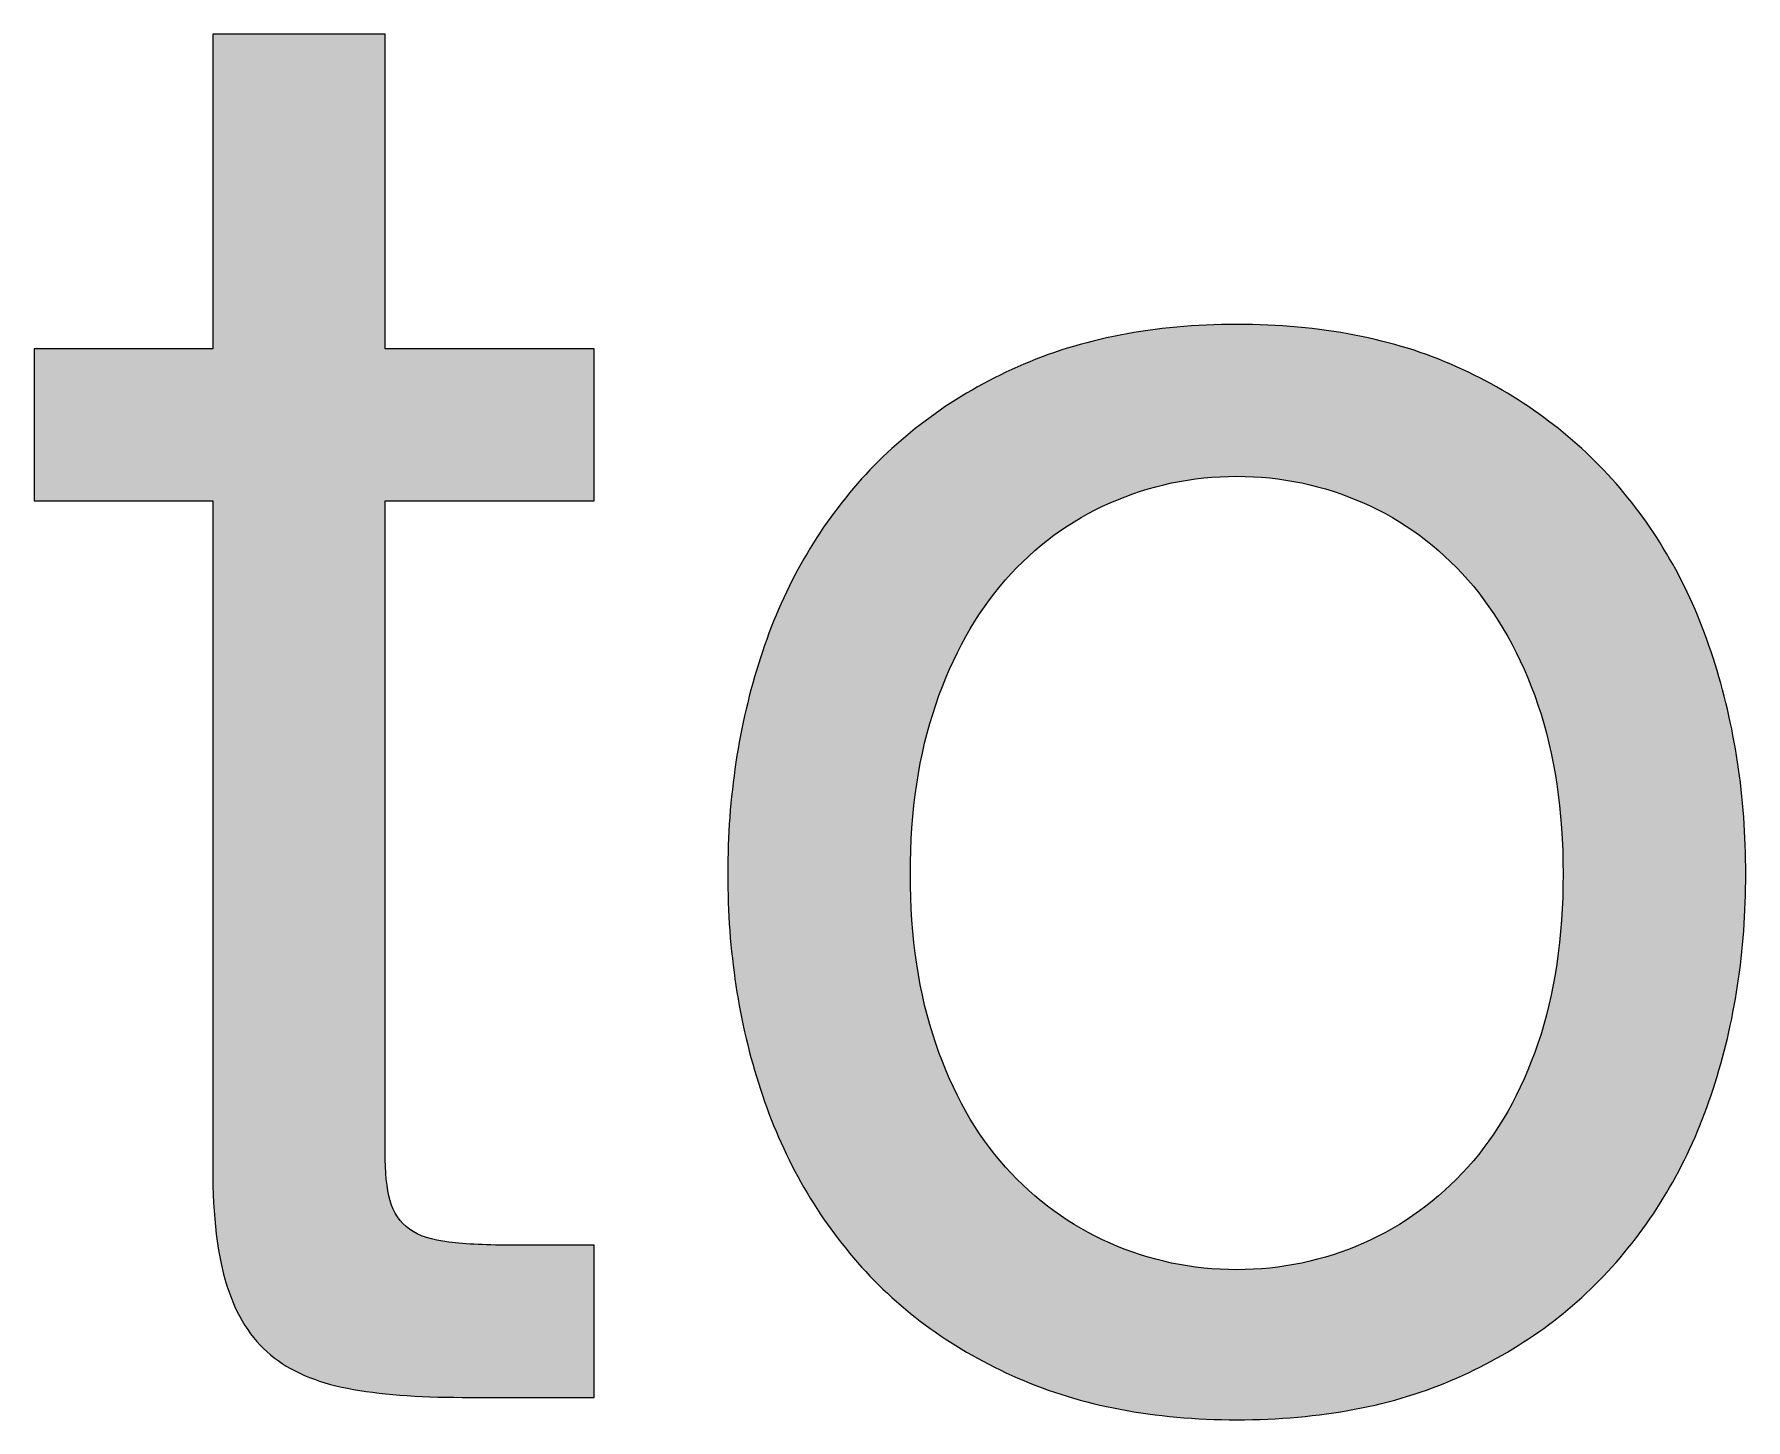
# Paper-space layout 'A2mask' of a CAD drawing. Extents: x 0 to 564, y 0 to 393.
# Drawn here: x 456.806 to 459.241, y 41.415 to 43.385 of the extents above; entities that cross this region are included whole.
import ezdxf
from ezdxf.enums import TextEntityAlignment as Align

# ---------------------------------------------------------------- set-up
doc = ezdxf.new("R2010")
doc.units = 0
doc.layers.get('0').update_dxf_attribs({"linetype": 'CONTINUOUS'})
doc.layers.get('Defpoints').update_dxf_attribs({"linetype": 'CONTINUOUS'})
doc.layers.add('JPP_Mask', color=7, linetype='CONTINUOUS')
doc.styles.add('JPP', font='arial.ttf')

# ---------------------------------------------------------------- blocks, each defined once
blk = doc.blocks.new('A2mask')
at = {"true_color": 0x004a91}
h = blk.add_hatch(color=154, dxfattribs=at)
edge = h.paths.add_edge_path()
edge.add_spline(control_points=[(457.6027, 42.8294), (457.6027, 42.8835), (457.6027, 42.9375), (457.6027, 42.9375), (457.6027, 42.9375), (457.5841, 42.9375), (457.5563, 42.9375)], knot_values=[21.749925, 21.749925, 21.749925, 21.749925, 22.249925, 22.249925, 22.249925, 22.5, 22.5, 22.5, 22.5], degree=3, periodic=0)
edge.add_spline(control_points=[(457.5563, 42.9375), (457.5284, 42.9375), (457.4912, 42.9375), (457.4541, 42.9375)], knot_values=[21.49993, 21.49993, 21.49993, 21.49993, 21.749925, 21.749925, 21.749925, 21.749925], degree=3, periodic=0)
edge.add_spline(control_points=[(457.4541, 42.9375), (457.4355, 42.9375), (457.4169, 42.9375), (457.3995, 42.9375)], knot_values=[21.374932, 21.374932, 21.374932, 21.374932, 21.49993, 21.49993, 21.49993, 21.49993], degree=3, periodic=0)
edge.add_spline(control_points=[(457.3995, 42.9375), (457.3821, 42.9375), (457.3659, 42.9375), (457.3519, 42.9375)], knot_values=[21.249935, 21.249935, 21.249935, 21.249935, 21.374932, 21.374932, 21.374932, 21.374932], degree=3, periodic=0)
edge.add_spline(control_points=[(457.3519, 42.9375), (457.345, 42.9375), (457.3386, 42.9375), (457.3329, 42.9375)], knot_values=[21.187436, 21.187436, 21.187436, 21.187436, 21.249935, 21.249935, 21.249935, 21.249935], degree=3, periodic=0)
edge.add_spline(control_points=[(457.3329, 42.9375), (457.3273, 42.9375), (457.3223, 42.9375), (457.3183, 42.9375)], knot_values=[21.124938, 21.124938, 21.124938, 21.124938, 21.187436, 21.187436, 21.187436, 21.187436], degree=3, periodic=0)
edge.add_spline(control_points=[(457.3183, 42.9375), (457.3162, 42.9375), (457.3144, 42.9375), (457.3128, 42.9375)], knot_values=[21.093688, 21.093688, 21.093688, 21.093688, 21.124938, 21.124938, 21.124938, 21.124938], degree=3, periodic=0)
edge.add_spline(control_points=[(457.3064, 42.9375), (457.3062, 42.9375), (457.3061, 42.9375), (457.306, 42.9375)], knot_values=[21.023377, 21.023377, 21.023377, 21.023377, 21.031189, 21.031189, 21.031189, 21.031189], degree=3, periodic=0)
edge.add_spline(control_points=[(457.306, 42.9375), (457.3059, 42.9375), (457.3058, 42.9375), (457.3057, 42.9375)], knot_values=[21.015565, 21.015565, 21.015565, 21.015565, 21.023377, 21.023377, 21.023377, 21.023377], degree=3, periodic=0)
edge.add_spline(control_points=[(457.3057, 42.9375), (457.3057, 42.9375), (457.3057, 42.9375), (457.3056, 42.9375)], knot_values=[21.011659, 21.011659, 21.011659, 21.011659, 21.015565, 21.015565, 21.015565, 21.015565], degree=3, periodic=0)
edge.add_spline(control_points=[(457.3056, 42.9375), (457.3056, 42.9375), (457.3056, 42.9375), (457.3056, 42.9375)], knot_values=[21.007752, 21.007752, 21.007752, 21.007752, 21.011659, 21.011659, 21.011659, 21.011659], degree=3, periodic=0)
edge.add_spline(control_points=[(457.3056, 42.9375), (457.3056, 42.9375), (457.3055, 42.9375), (457.3055, 42.9375)], knot_values=[21.005799, 21.005799, 21.005799, 21.005799, 21.007752, 21.007752, 21.007752, 21.007752], degree=3, periodic=0)
edge.add_spline(control_points=[(457.3055, 42.9375), (457.3055, 42.9375), (457.3055, 42.9375), (457.3055, 42.9375)], knot_values=[21.003846, 21.003846, 21.003846, 21.003846, 21.005799, 21.005799, 21.005799, 21.005799], degree=3, periodic=0)
edge.add_spline(control_points=[(457.3055, 42.9375), (457.3055, 42.9375), (457.3055, 42.9375), (457.3055, 42.9375)], knot_values=[21.00287, 21.00287, 21.00287, 21.00287, 21.003846, 21.003846, 21.003846, 21.003846], degree=3, periodic=0)
edge.add_spline(control_points=[(457.3055, 42.9375), (457.3055, 42.9375), (457.3055, 42.9375), (457.3055, 42.9375)], knot_values=[21.001893, 21.001893, 21.001893, 21.001893, 21.00287, 21.00287, 21.00287, 21.00287], degree=3, periodic=0)
edge.add_spline(control_points=[(457.3055, 42.9375), (457.3055, 42.9375), (457.3055, 42.9375), (457.3055, 42.9375)], knot_values=[21.001405, 21.001405, 21.001405, 21.001405, 21.001893, 21.001893, 21.001893, 21.001893], degree=3, periodic=0)
edge.add_spline(control_points=[(457.3055, 42.9375), (457.3055, 42.9375), (457.3055, 42.9375), (457.3055, 42.9375), (457.3055, 42.9375), (457.3055, 42.9375), (457.3055, 42.9375)], knot_values=[20.99994, 20.99994, 20.99994, 20.99994, 21.001345, 21.001345, 21.001345, 21.001405, 21.001405, 21.001405, 21.001405], degree=3, periodic=0)
edge.add_spline(control_points=[(457.3055, 42.9375), (457.3055, 42.9376), (457.3055, 42.9655), (457.3055, 43.0074)], knot_values=[20.749945, 20.749945, 20.749945, 20.749945, 20.99994, 20.99994, 20.99994, 20.99994], degree=3, periodic=0)
edge.add_spline(control_points=[(457.3055, 43.0074), (457.3055, 43.0493), (457.3055, 43.1052), (457.3055, 43.1611)], knot_values=[20.49995, 20.49995, 20.49995, 20.49995, 20.749945, 20.749945, 20.749945, 20.749945], degree=3, periodic=0)
edge.add_spline(control_points=[(457.3055, 43.1611), (457.3055, 43.189), (457.3055, 43.217), (457.3055, 43.2431)], knot_values=[20.374952, 20.374952, 20.374952, 20.374952, 20.49995, 20.49995, 20.49995, 20.49995], degree=3, periodic=0)
edge.add_spline(control_points=[(457.3055, 43.2431), (457.3055, 43.2693), (457.3055, 43.2938), (457.3055, 43.3147)], knot_values=[20.249955, 20.249955, 20.249955, 20.249955, 20.374952, 20.374952, 20.374952, 20.374952], degree=3, periodic=0)
edge.add_spline(control_points=[(457.3055, 43.3147), (457.3055, 43.3252), (457.3055, 43.3348), (457.3055, 43.3433)], knot_values=[20.187456, 20.187456, 20.187456, 20.187456, 20.249955, 20.249955, 20.249955, 20.249955], degree=3, periodic=0)
edge.add_spline(control_points=[(457.3055, 43.3433), (457.3055, 43.3518), (457.3055, 43.3592), (457.3055, 43.3653)], knot_values=[20.124958, 20.124958, 20.124958, 20.124958, 20.187456, 20.187456, 20.187456, 20.187456], degree=3, periodic=0)
edge.add_spline(control_points=[(457.3055, 43.3735), (457.3055, 43.3759), (457.3055, 43.3779), (457.3055, 43.3795)], knot_values=[20.062459, 20.062459, 20.062459, 20.062459, 20.093708, 20.093708, 20.093708, 20.093708], degree=3, periodic=0)
edge.add_spline(control_points=[(457.3055, 43.3845), (457.3055, 43.3845), (457.3055, 43.3845), (457.3055, 43.3845), (457.3055, 43.3845), (457.3055, 43.3845), (457.3055, 43.3845)], knot_values=[19.999959, 19.999959, 19.999959, 19.999959, 20, 20, 20, 20.000692, 20.000692, 20.000692, 20.000692], degree=3, periodic=0)
edge.add_spline(control_points=[(457.3055, 43.3845), (457.3055, 43.3845), (457.2902, 43.3845), (457.2672, 43.3845)], knot_values=[19.749965, 19.749965, 19.749965, 19.749965, 19.999959, 19.999959, 19.999959, 19.999959], degree=3, periodic=0)
edge.add_spline(control_points=[(457.2672, 43.3845), (457.2442, 43.3845), (457.2135, 43.3845), (457.1829, 43.3845)], knot_values=[19.49997, 19.49997, 19.49997, 19.49997, 19.749965, 19.749965, 19.749965, 19.749965], degree=3, periodic=0)
edge.add_spline(control_points=[(457.1829, 43.3845), (457.1676, 43.3845), (457.1522, 43.3845), (457.1379, 43.3845)], knot_values=[19.374972, 19.374972, 19.374972, 19.374972, 19.49997, 19.49997, 19.49997, 19.49997], degree=3, periodic=0)
edge.add_spline(control_points=[(457.1379, 43.3845), (457.1235, 43.3845), (457.1101, 43.3845), (457.0986, 43.3845)], knot_values=[19.249975, 19.249975, 19.249975, 19.249975, 19.374972, 19.374972, 19.374972, 19.374972], degree=3, periodic=0)
edge.add_spline(control_points=[(457.0986, 43.3845), (457.0929, 43.3845), (457.0876, 43.3845), (457.0829, 43.3845)], knot_values=[19.187476, 19.187476, 19.187476, 19.187476, 19.249975, 19.249975, 19.249975, 19.249975], degree=3, periodic=0)
edge.add_spline(control_points=[(457.0829, 43.3845), (457.0783, 43.3845), (457.0742, 43.3845), (457.0708, 43.3845)], knot_values=[19.124977, 19.124977, 19.124977, 19.124977, 19.187476, 19.187476, 19.187476, 19.187476], degree=3, periodic=0)
edge.add_spline(control_points=[(457.0603, 43.3845), (457.0603, 43.3845), (457.0603, 43.3845), (457.0603, 43.3845), (457.0603, 43.3845), (457.0603, 43.3845), (457.0603, 43.3845)], knot_values=[18.99998, 18.99998, 18.99998, 18.99998, 19.001424, 19.001424, 19.001424, 19.001445, 19.001445, 19.001445, 19.001445], degree=3, periodic=0)
edge.add_spline(control_points=[(457.0603, 43.3845), (457.0603, 43.3845), (457.0603, 43.2728), (457.0603, 43.161)], knot_values=[18.49999, 18.49999, 18.49999, 18.49999, 18.99998, 18.99998, 18.99998, 18.99998], degree=3, periodic=0)
edge.add_spline(control_points=[(457.0603, 43.161), (457.0603, 43.0493), (457.0603, 42.9375), (457.0603, 42.9375), (457.0603, 42.9375), (457.0603, 42.9375), (457.0603, 42.9375)], knot_values=[17.999023, 17.999023, 17.999023, 17.999023, 18.499013, 18.499013, 18.499013, 18.49999, 18.49999, 18.49999, 18.49999], degree=3, periodic=0)
edge.add_spline(control_points=[(457.054, 42.9375), (457.0527, 42.9375), (457.0511, 42.9375), (457.0494, 42.9375)], knot_values=[17.875003, 17.875003, 17.875003, 17.875003, 17.906252, 17.906252, 17.906252, 17.906252], degree=3, periodic=0)
edge.add_spline(control_points=[(457.0494, 42.9375), (457.0459, 42.9375), (457.0417, 42.9375), (457.0369, 42.9375)], knot_values=[17.812504, 17.812504, 17.812504, 17.812504, 17.875003, 17.875003, 17.875003, 17.875003], degree=3, periodic=0)
edge.add_spline(control_points=[(457.0369, 42.9375), (457.0321, 42.9375), (457.0266, 42.9375), (457.0206, 42.9375)], knot_values=[17.750005, 17.750005, 17.750005, 17.750005, 17.812504, 17.812504, 17.812504, 17.812504], degree=3, periodic=0)
edge.add_spline(control_points=[(457.0206, 42.9375), (457.0088, 42.9375), (456.9949, 42.9375), (456.98, 42.9375)], knot_values=[17.625007, 17.625007, 17.625007, 17.625007, 17.750005, 17.750005, 17.750005, 17.750005], degree=3, periodic=0)
edge.add_spline(control_points=[(456.98, 42.9375), (456.9651, 42.9375), (456.9493, 42.9375), (456.9334, 42.9375)], knot_values=[17.50001, 17.50001, 17.50001, 17.50001, 17.625007, 17.625007, 17.625007, 17.625007], degree=3, periodic=0)
edge.add_spline(control_points=[(456.9334, 42.9375), (456.9017, 42.9375), (456.8699, 42.9375), (456.8462, 42.9375)], knot_values=[17.250015, 17.250015, 17.250015, 17.250015, 17.50001, 17.50001, 17.50001, 17.50001], degree=3, periodic=0)
edge.add_spline(control_points=[(456.8462, 42.9375), (456.8224, 42.9375), (456.8065, 42.9375), (456.8065, 42.9375), (456.8065, 42.9375), (456.8065, 42.9375), (456.8065, 42.9375)], knot_values=[16.999043, 16.999043, 16.999043, 16.999043, 17.249058, 17.249058, 17.249058, 17.250015, 17.250015, 17.250015, 17.250015], degree=3, periodic=0)
edge.add_spline(control_points=[(456.8065, 42.9322), (456.8065, 42.9311), (456.8065, 42.9297), (456.8065, 42.9283)], knot_values=[16.875023, 16.875023, 16.875023, 16.875023, 16.906272, 16.906272, 16.906272, 16.906272], degree=3, periodic=0)
edge.add_spline(control_points=[(456.8065, 42.9283), (456.8065, 42.9253), (456.8065, 42.9217), (456.8065, 42.9176)], knot_values=[16.812524, 16.812524, 16.812524, 16.812524, 16.875023, 16.875023, 16.875023, 16.875023], degree=3, periodic=0)
edge.add_spline(control_points=[(456.8065, 42.9176), (456.8065, 42.9135), (456.8065, 42.9088), (456.8065, 42.9037)], knot_values=[16.750025, 16.750025, 16.750025, 16.750025, 16.812524, 16.812524, 16.812524, 16.812524], degree=3, periodic=0)
edge.add_spline(control_points=[(456.8065, 42.9037), (456.8065, 42.8936), (456.8065, 42.8818), (456.8065, 42.8691)], knot_values=[16.625028, 16.625028, 16.625028, 16.625028, 16.750025, 16.750025, 16.750025, 16.750025], degree=3, periodic=0)
edge.add_spline(control_points=[(456.8065, 42.8691), (456.8065, 42.8564), (456.8065, 42.8429), (456.8065, 42.8294)], knot_values=[16.50003, 16.50003, 16.50003, 16.50003, 16.625028, 16.625028, 16.625028, 16.625028], degree=3, periodic=0)
edge.add_spline(control_points=[(456.8065, 42.8294), (456.8065, 42.8023), (456.8065, 42.7753), (456.8065, 42.755)], knot_values=[16.250035, 16.250035, 16.250035, 16.250035, 16.50003, 16.50003, 16.50003, 16.50003], degree=3, periodic=0)
edge.add_spline(control_points=[(456.8065, 42.755), (456.8065, 42.7347), (456.8065, 42.7212), (456.8065, 42.7212), (456.8065, 42.7212), (456.8065, 42.7212), (456.8065, 42.7212)], knot_values=[15.999063, 15.999063, 15.999063, 15.999063, 16.249098, 16.249098, 16.249098, 16.250035, 16.250035, 16.250035, 16.250035], degree=3, periodic=0)
edge.add_spline(control_points=[(456.8128, 42.7212), (456.8141, 42.7212), (456.8157, 42.7212), (456.8174, 42.7212)], knot_values=[15.875042, 15.875042, 15.875042, 15.875042, 15.906292, 15.906292, 15.906292, 15.906292], degree=3, periodic=0)
edge.add_spline(control_points=[(456.8174, 42.7212), (456.8209, 42.7212), (456.8251, 42.7212), (456.8299, 42.7212)], knot_values=[15.812544, 15.812544, 15.812544, 15.812544, 15.875042, 15.875042, 15.875042, 15.875042], degree=3, periodic=0)
edge.add_spline(control_points=[(456.8299, 42.7212), (456.8347, 42.7212), (456.8402, 42.7212), (456.8461, 42.7212)], knot_values=[15.750045, 15.750045, 15.750045, 15.750045, 15.812544, 15.812544, 15.812544, 15.812544], degree=3, periodic=0)
edge.add_spline(control_points=[(456.8461, 42.7212), (456.858, 42.7212), (456.8719, 42.7212), (456.8868, 42.7212)], knot_values=[15.625048, 15.625048, 15.625048, 15.625048, 15.750045, 15.750045, 15.750045, 15.750045], degree=3, periodic=0)
edge.add_spline(control_points=[(456.8868, 42.7212), (456.9017, 42.7212), (456.9175, 42.7212), (456.9334, 42.7212)], knot_values=[15.50005, 15.50005, 15.50005, 15.50005, 15.625048, 15.625048, 15.625048, 15.625048], degree=3, periodic=0)
edge.add_spline(control_points=[(456.9334, 42.7212), (456.9651, 42.7212), (456.9968, 42.7212), (457.0206, 42.7212)], knot_values=[15.250055, 15.250055, 15.250055, 15.250055, 15.50005, 15.50005, 15.50005, 15.50005], degree=3, periodic=0)
edge.add_spline(control_points=[(457.0206, 42.7212), (457.0444, 42.7212), (457.0603, 42.7212), (457.0603, 42.7212), (457.0603, 42.7212), (457.0603, 42.7212), (457.0603, 42.7212)], knot_values=[14.999572, 14.999572, 14.999572, 14.999572, 15.249627, 15.249627, 15.249627, 15.250055, 15.250055, 15.250055, 15.250055], degree=3, periodic=0)
edge.add_spline(control_points=[(457.0603, 42.7151), (457.0603, 42.7138), (457.0603, 42.7123), (457.0603, 42.7105)], knot_values=[14.937561, 14.937561, 14.937561, 14.937561, 14.953186, 14.953186, 14.953186, 14.953186], degree=3, periodic=0)
edge.add_spline(control_points=[(457.0603, 42.7105), (457.0603, 42.7071), (457.0603, 42.7028), (457.0603, 42.6978)], knot_values=[14.906312, 14.906312, 14.906312, 14.906312, 14.937561, 14.937561, 14.937561, 14.937561], degree=3, periodic=0)
edge.add_spline(control_points=[(457.0603, 42.6978), (457.0603, 42.6927), (457.0603, 42.6869), (457.0603, 42.6805)], knot_values=[14.875063, 14.875063, 14.875063, 14.875063, 14.906312, 14.906312, 14.906312, 14.906312], degree=3, periodic=0)
edge.add_spline(control_points=[(457.0603, 42.6805), (457.0603, 42.6675), (457.0603, 42.6517), (457.0603, 42.6337)], knot_values=[14.812564, 14.812564, 14.812564, 14.812564, 14.875063, 14.875063, 14.875063, 14.875063], degree=3, periodic=0)
edge.add_spline(control_points=[(457.0603, 42.6337), (457.0603, 42.6156), (457.0603, 42.5952), (457.0603, 42.573)], knot_values=[14.750065, 14.750065, 14.750065, 14.750065, 14.812564, 14.812564, 14.812564, 14.812564], degree=3, periodic=0)
edge.add_spline(control_points=[(457.0603, 42.573), (457.0603, 42.5286), (457.0603, 42.4767), (457.0603, 42.4211)], knot_values=[14.625068, 14.625068, 14.625068, 14.625068, 14.750065, 14.750065, 14.750065, 14.750065], degree=3, periodic=0)
edge.add_spline(control_points=[(457.0603, 42.4211), (457.0603, 42.3655), (457.0603, 42.3062), (457.0603, 42.2469)], knot_values=[14.50007, 14.50007, 14.50007, 14.50007, 14.625068, 14.625068, 14.625068, 14.625068], degree=3, periodic=0)
edge.add_spline(control_points=[(457.0603, 42.2469), (457.0603, 42.1284), (457.0603, 42.0098), (457.0603, 41.9208)], knot_values=[14.250075, 14.250075, 14.250075, 14.250075, 14.50007, 14.50007, 14.50007, 14.50007], degree=3, periodic=0)
edge.add_spline(control_points=[(457.0603, 41.9208), (457.0603, 41.8318), (457.0603, 41.7725), (457.0603, 41.7725), (457.0603, 41.7033), (457.0673, 41.6473), (457.0805, 41.6052)], knot_values=[13, 13, 13, 13, 13.250075, 13.250075, 13.250075, 14.250075, 14.250075, 14.250075, 14.250075], degree=3, periodic=0)
edge.add_spline(control_points=[(457.0805, 41.6052), (457.0941, 41.5628), (457.1146, 41.53), (457.1425, 41.5071)], knot_values=[12, 12, 12, 12, 13, 13, 13, 13], degree=3, periodic=0)
edge.add_spline(control_points=[(457.1425, 41.5071), (457.1703, 41.4839), (457.2071, 41.468), (457.2522, 41.4594), (457.2972, 41.4508), (457.3516, 41.4465), (457.4152, 41.4465)], knot_values=[10, 10, 10, 10, 11, 11, 11, 12, 12, 12, 12], degree=3, periodic=0)
edge.add_spline(control_points=[(457.4152, 41.4465), (457.4152, 41.4465), (457.6027, 41.4465), (457.6027, 41.4465), (457.6027, 41.4465), (457.6027, 41.5006), (457.6027, 41.5547)], knot_values=[8.5, 8.5, 8.5, 8.5, 9.5, 9.5, 9.5, 10, 10, 10, 10], degree=3, periodic=0)
edge.add_spline(control_points=[(457.6027, 41.5547), (457.6027, 41.6087), (457.6027, 41.6628), (457.6027, 41.6628)], knot_values=[8, 8, 8, 8, 8.5, 8.5, 8.5, 8.5], degree=3, periodic=0)
edge.add_spline(control_points=[(457.6027, 41.6628), (457.6027, 41.6628), (457.4901, 41.6628), (457.4901, 41.6628)], knot_values=[7.00001, 7.00001, 7.00001, 7.00001, 7.99999, 7.99999, 7.99999, 7.99999], degree=3, periodic=0)
edge.add_spline(control_points=[(457.4901, 41.6628), (457.4516, 41.6628), (457.4205, 41.6642), (457.3963, 41.6671)], knot_values=[6, 6, 6, 6, 7, 7, 7, 7], degree=3, periodic=0)
edge.add_spline(control_points=[(457.3963, 41.6671), (457.3724, 41.6701), (457.3536, 41.6761), (457.3403, 41.6857)], knot_values=[5, 5, 5, 5, 6, 6, 6, 6], degree=3, periodic=0)
edge.add_spline(control_points=[(457.3403, 41.6857), (457.3267, 41.6953), (457.3174, 41.7089), (457.3128, 41.7261)], knot_values=[4, 4, 4, 4, 5, 5, 5, 5], degree=3, periodic=0)
edge.add_spline(control_points=[(457.3128, 41.7261), (457.3078, 41.7437), (457.3055, 41.7666), (457.3055, 41.7954)], knot_values=[3, 3, 3, 3, 4, 4, 4, 4], degree=3, periodic=0)
edge.add_spline(control_points=[(457.3055, 41.7954), (457.3055, 41.7954), (457.3055, 42.7212), (457.3055, 42.7212), (457.3055, 42.7212), (457.3798, 42.7212), (457.4541, 42.7212)], knot_values=[1.5, 1.5, 1.5, 1.5, 2.5, 2.5, 2.5, 3, 3, 3, 3], degree=3, periodic=0)
edge.add_spline(control_points=[(457.4541, 42.7212), (457.5284, 42.7212), (457.6027, 42.7212), (457.6027, 42.7212), (457.6027, 42.7212), (457.6027, 42.7753), (457.6027, 42.8294)], knot_values=[0.5, 0.5, 0.5, 0.5, 1, 1, 1, 1.5, 1.5, 1.5, 1.5], degree=3, periodic=0)
h = blk.add_hatch(color=154, dxfattribs=at)
edge = h.paths.add_edge_path(flags=16)
edge.add_spline(control_points=[(458.0888, 41.9498), (458.1127, 41.8795), (458.1458, 41.8209), (458.1882, 41.7738), (458.2303, 41.7268), (458.28, 41.6907), (458.3367, 41.6658), (458.3933, 41.6406), (458.4536, 41.628), (458.5169, 41.628), (458.5805, 41.628), (458.6405, 41.6406), (458.6972, 41.6658), (458.7538, 41.6907), (458.8035, 41.7268), (458.8456, 41.7738), (458.888, 41.8209), (458.9212, 41.8795), (458.9454, 41.9498), (458.9692, 42.02), (458.9811, 42.1002), (458.9811, 42.1907), (458.9811, 42.2808), (458.9692, 42.3613), (458.9454, 42.4312), (458.9212, 42.5015), (458.888, 42.5608), (458.8456, 42.6088), (458.8035, 42.6569), (458.7538, 42.6933), (458.6972, 42.7182), (458.6405, 42.7434), (458.5805, 42.756), (458.5169, 42.756), (458.4536, 42.756), (458.3933, 42.7434), (458.3367, 42.7182), (458.28, 42.6933), (458.2303, 42.6569), (458.1882, 42.6088), (458.1458, 42.5608), (458.1127, 42.5015), (458.0888, 42.4312), (458.0646, 42.3613), (458.0527, 42.2808), (458.0527, 42.1907), (458.0527, 42.1002), (458.0646, 42.02), (458.0888, 41.9498)], knot_values=[0, 0, 0, 0, 1, 1, 1, 2, 2, 2, 3, 3, 3, 4, 4, 4, 5, 5, 5, 6, 6, 6, 7, 7, 7, 8, 8, 8, 9, 9, 9, 10, 10, 10, 11, 11, 11, 12, 12, 12, 13, 13, 13, 14, 14, 14, 15, 15, 15, 16, 16, 16, 16], degree=3, periodic=0)
edge = h.paths.add_edge_path()
edge.add_spline(control_points=[(457.8393, 42.4978), (457.8698, 42.5929), (457.9162, 42.6755), (457.9775, 42.7457), (458.0391, 42.8159), (458.115, 42.8713), (458.2055, 42.9117), (458.2959, 42.9518), (458.3996, 42.972), (458.5169, 42.972), (458.6362, 42.972), (458.7406, 42.9518), (458.8297, 42.9117), (458.9192, 42.8713), (458.9947, 42.8159), (459.0564, 42.7457), (459.1177, 42.6755), (459.1641, 42.5929), (459.1945, 42.4978), (459.2254, 42.4024), (459.2409, 42.3), (459.2409, 42.1907), (459.2409, 42.081), (459.2254, 41.979), (459.1945, 41.8848), (459.1641, 41.7907), (459.1177, 41.7086), (459.0564, 41.6383), (458.9947, 41.5681), (458.9192, 41.5134), (458.8297, 41.474), (458.7406, 41.4345), (458.6362, 41.4147), (458.5169, 41.4147), (458.3996, 41.4147), (458.2959, 41.4345), (458.2055, 41.474), (458.115, 41.5134), (458.0391, 41.5681), (457.9775, 41.6383), (457.9162, 41.7086), (457.8698, 41.7907), (457.8393, 41.8848), (457.8085, 41.979), (457.7929, 42.081), (457.7929, 42.1907), (457.7929, 42.3), (457.8085, 42.4024), (457.8393, 42.4978)], knot_values=[0, 0, 0, 0, 1, 1, 1, 2, 2, 2, 3, 3, 3, 4, 4, 4, 5, 5, 5, 6, 6, 6, 7, 7, 7, 8, 8, 8, 9, 9, 9, 10, 10, 10, 11, 11, 11, 12, 12, 12, 13, 13, 13, 14, 14, 14, 15, 15, 15, 16, 16, 16, 16], degree=3, periodic=0)
at = {"layer": 'Defpoints', "color": 154, "true_color": 0x004a91}
for points, knots in [([(457.6027, 42.9375), (457.6027, 42.9375), (457.6027, 42.7212), (457.6027, 42.7212), (457.6027, 42.7212), (457.3055, 42.7212), (457.3055, 42.7212), (457.3055, 42.7212), (457.3055, 41.7954), (457.3055, 41.7954), (457.3055, 41.7666), (457.3078, 41.7437), (457.3128, 41.7261), (457.3174, 41.7089), (457.3267, 41.6953), (457.3403, 41.6857), (457.3536, 41.6761), (457.3724, 41.6701), (457.3963, 41.6671), (457.4205, 41.6642), (457.4516, 41.6628), (457.4901, 41.6628), (457.4901, 41.6628), (457.6027, 41.6628), (457.6027, 41.6628), (457.6027, 41.6628), (457.6027, 41.4465), (457.6027, 41.4465), (457.6027, 41.4465), (457.4152, 41.4465), (457.4152, 41.4465), (457.3516, 41.4465), (457.2972, 41.4508), (457.2522, 41.4594), (457.2071, 41.468), (457.1703, 41.4839), (457.1425, 41.5071), (457.1146, 41.53), (457.0941, 41.5628), (457.0805, 41.6052), (457.0673, 41.6473), (457.0603, 41.7033), (457.0603, 41.7725), (457.0603, 41.7725), (457.0603, 42.7212), (457.0603, 42.7212), (457.0603, 42.7212), (456.8065, 42.7212), (456.8065, 42.7212), (456.8065, 42.7212), (456.8065, 42.9375), (456.8065, 42.9375), (456.8065, 42.9375), (457.0603, 42.9375), (457.0603, 42.9375), (457.0603, 42.9375), (457.0603, 43.3845), (457.0603, 43.3845), (457.0603, 43.3845), (457.3055, 43.3845), (457.3055, 43.3845), (457.3055, 43.3845), (457.3055, 42.9375), (457.3055, 42.9375), (457.3055, 42.9375), (457.6027, 42.9375), (457.6027, 42.9375)], [0, 0, 0, 0, 1, 1, 1, 2, 2, 2, 3, 3, 3, 4, 4, 4, 5, 5, 5, 6, 6, 6, 7, 7, 7, 8, 8, 8, 9, 9, 9, 10, 10, 10, 11, 11, 11, 12, 12, 12, 13, 13, 13, 14, 14, 14, 15, 15, 15, 16, 16, 16, 17, 17, 17, 18, 18, 18, 19, 19, 19, 20, 20, 20, 21, 21, 21, 22, 22, 22, 22]), ([(457.8393, 42.4978), (457.8698, 42.5929), (457.9162, 42.6755), (457.9775, 42.7457), (458.0391, 42.8159), (458.115, 42.8713), (458.2055, 42.9117), (458.2959, 42.9518), (458.3996, 42.972), (458.5169, 42.972), (458.6362, 42.972), (458.7406, 42.9518), (458.8297, 42.9117), (458.9192, 42.8713), (458.9947, 42.8159), (459.0564, 42.7457), (459.1177, 42.6755), (459.1641, 42.5929), (459.1945, 42.4978), (459.2254, 42.4024), (459.2409, 42.3), (459.2409, 42.1907), (459.2409, 42.081), (459.2254, 41.979), (459.1945, 41.8848), (459.1641, 41.7907), (459.1177, 41.7086), (459.0564, 41.6383), (458.9947, 41.5681), (458.9192, 41.5134), (458.8297, 41.474), (458.7406, 41.4345), (458.6362, 41.4147), (458.5169, 41.4147), (458.3996, 41.4147), (458.2959, 41.4345), (458.2055, 41.474), (458.115, 41.5134), (458.0391, 41.5681), (457.9775, 41.6383), (457.9162, 41.7086), (457.8698, 41.7907), (457.8393, 41.8848), (457.8085, 41.979), (457.7929, 42.081), (457.7929, 42.1907), (457.7929, 42.3), (457.8085, 42.4024), (457.8393, 42.4978)], [0, 0, 0, 0, 1, 1, 1, 2, 2, 2, 3, 3, 3, 4, 4, 4, 5, 5, 5, 6, 6, 6, 7, 7, 7, 8, 8, 8, 9, 9, 9, 10, 10, 10, 11, 11, 11, 12, 12, 12, 13, 13, 13, 14, 14, 14, 15, 15, 15, 16, 16, 16, 16]), ([(458.0888, 41.9498), (458.1127, 41.8795), (458.1458, 41.8209), (458.1882, 41.7738), (458.2303, 41.7268), (458.28, 41.6907), (458.3367, 41.6658), (458.3933, 41.6406), (458.4536, 41.628), (458.5169, 41.628), (458.5805, 41.628), (458.6405, 41.6406), (458.6972, 41.6658), (458.7538, 41.6907), (458.8035, 41.7268), (458.8456, 41.7738), (458.888, 41.8209), (458.9212, 41.8795), (458.9454, 41.9498), (458.9692, 42.02), (458.9811, 42.1002), (458.9811, 42.1907), (458.9811, 42.2808), (458.9692, 42.3613), (458.9454, 42.4312), (458.9212, 42.5015), (458.888, 42.5608), (458.8456, 42.6088), (458.8035, 42.6569), (458.7538, 42.6933), (458.6972, 42.7182), (458.6405, 42.7434), (458.5805, 42.756), (458.5169, 42.756), (458.4536, 42.756), (458.3933, 42.7434), (458.3367, 42.7182), (458.28, 42.6933), (458.2303, 42.6569), (458.1882, 42.6088), (458.1458, 42.5608), (458.1127, 42.5015), (458.0888, 42.4312), (458.0646, 42.3613), (458.0527, 42.2808), (458.0527, 42.1907), (458.0527, 42.1002), (458.0646, 42.02), (458.0888, 41.9498)], [0, 0, 0, 0, 1, 1, 1, 2, 2, 2, 3, 3, 3, 4, 4, 4, 5, 5, 5, 6, 6, 6, 7, 7, 7, 8, 8, 8, 9, 9, 9, 10, 10, 10, 11, 11, 11, 12, 12, 12, 13, 13, 13, 14, 14, 14, 15, 15, 15, 16, 16, 16, 16])]:
    blk.add_open_spline(points, degree=3, knots=knots, dxfattribs=at)
at = {"color": 7, "style": 'JPP'}
for tag, p in [('Client', (516.6, 80.5)), ('Project1', (516.6, 63)), ('Project2', (516.6, 57.75)), ('Project3', (516.6, 52.5)), ('Title1', (516.6, 40.25)), ('Title2', (516.6, 35)), ('Title3', (516.6, 29.75)), ('Status', (441, 5.25))]:
    blk.add_attdef(tag, text='', height=2.5, dxfattribs=at).set_placement(p, align=Align.MIDDLE_LEFT)
at = {"color": 2, "style": 'JPP'}
for tag, p in [('Scale', (460.25, 17.5)), ('Checked', (523.25, 17.5)), ('Drawn', (491.75, 17.5)), ('Date', (554.75, 17.5))]:
    blk.add_attdef(tag, text='', height=1.4, dxfattribs=at).set_placement(p, align=Align.MIDDLE_CENTER)
at = {"color": 6, "style": 'JPP'}
for tag, p in [('Ref', (504, 5.25)), ('DrgNo.', (533.4, 5.25))]:
    blk.add_attdef(tag, text='', height=2.8, dxfattribs=at).set_placement(p, align=Align.MIDDLE_LEFT)
blk.add_attdef('Rev', text='', height=2.8, dxfattribs=at).set_placement((557.3923, 5.25), align=Align.MIDDLE_CENTER)

psp = doc.layouts.new('A2mask')

# ---------------------------------------------------------------- block references
at = {"layer": 'JPP_Mask'}
psp.add_blockref('A2mask', (0, 0), dxfattribs=at)

doc.saveas('drawing.dxf')
